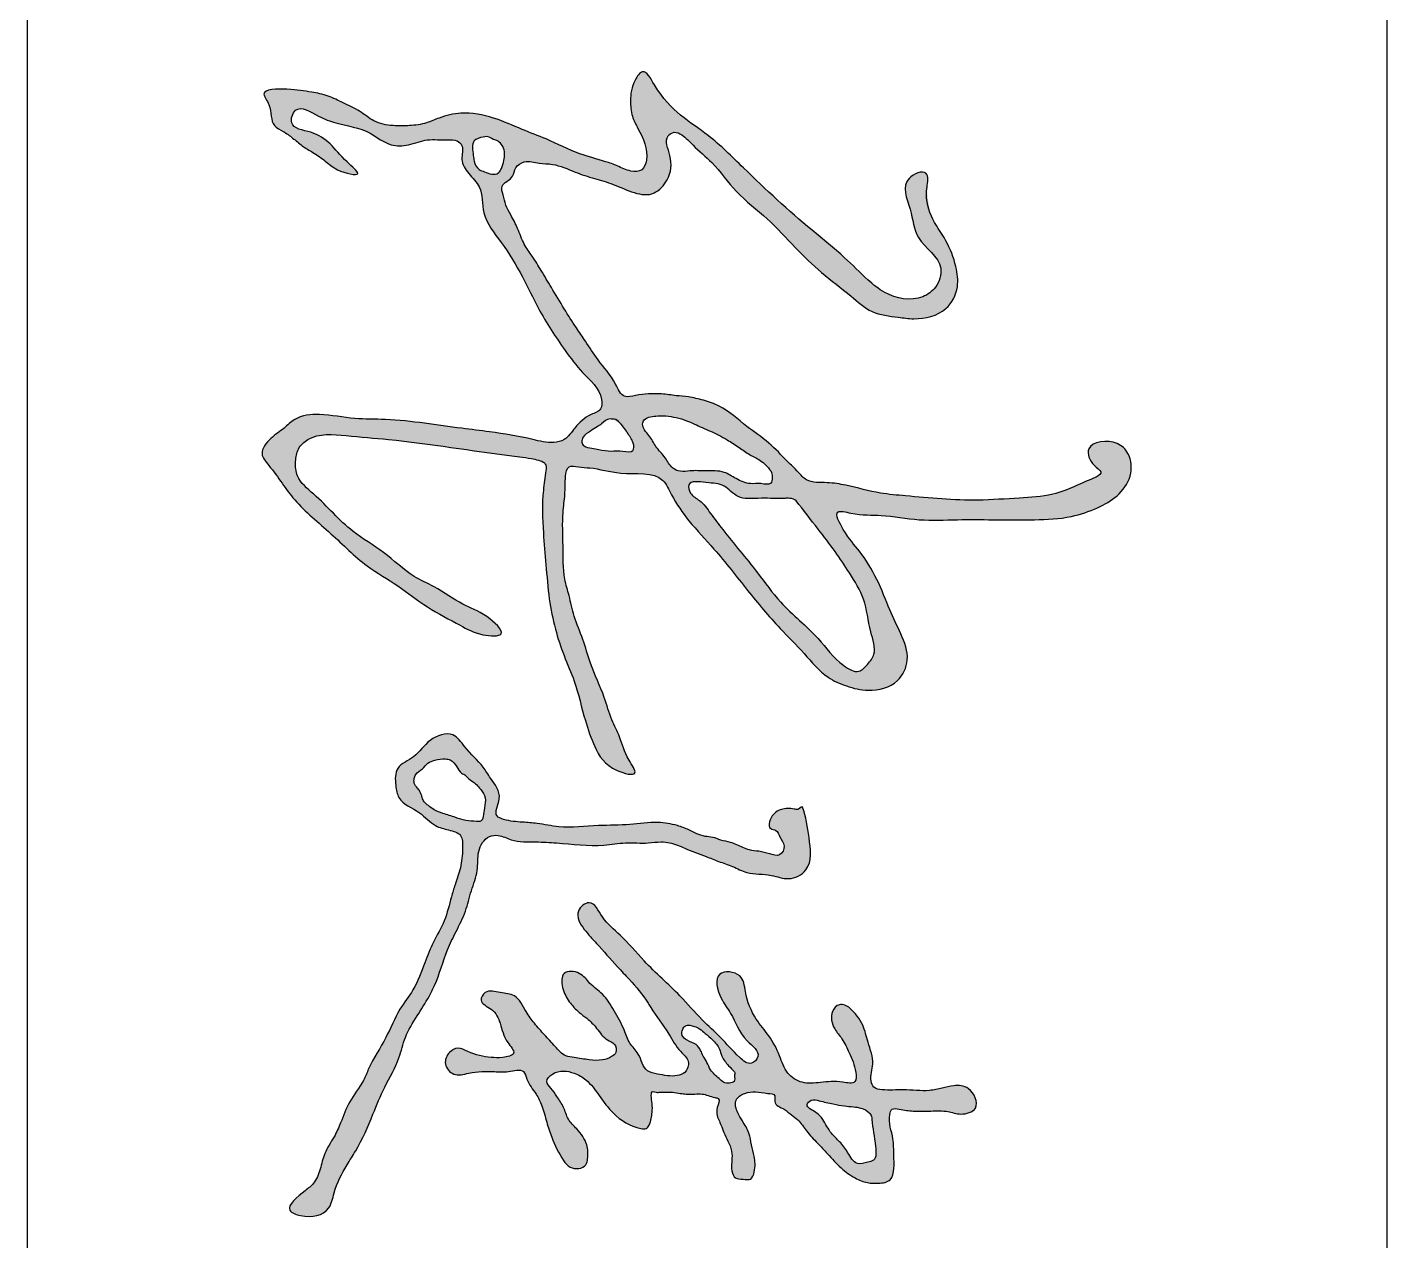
# Model space of a CAD drawing. Extents: x 174641 to 414490, y 73126 to 493158.
# Drawn here: x 307458 to 308458, y 174459 to 175352 of the extents above; entities that cross this region are included whole.
import ezdxf

# ---------------------------------------------------------------- set-up
doc = ezdxf.new("R2010")
doc.units = 0
doc.header["$LTSCALE"] = 1000
doc.header["$MEASUREMENT"] = 0
doc.layers.add('文字和字符', color=7, linetype='Continuous')

msp = doc.modelspace()

# ---------------------------------------------------------------- hatches: boundary and pattern name
at = {"layer": '文字和字符'}
h = msp.add_hatch(color=6, dxfattribs=at)
edge = h.paths.add_edge_path()
edge.add_spline(control_points=[(308120, 175233.8), (308119.9, 175233.6), (308121.1, 175208.7), (308134.7, 175196), (308141.4, 175177.3), (308143.9, 175159.4), (308134.2, 175140.6), (308114.4, 175136.1), (308096.3, 175138.6), (308078.8, 175140.5), (308062.1, 175156.1), (308042.5, 175170.3), (308022.2, 175189.8), (308003.2, 175211.5), (307979, 175228.8), (307964.7, 175250.6), (307949.3, 175262.6), (307941.6, 175271.6), (307934.3, 175275.3), (307925.8, 175269.9), (307933.1, 175255.5), (307931.2, 175240.1), (307915.3, 175222.8), (307894, 175235.2), (307875.2, 175240.1), (307860.3, 175245), (307847.2, 175251.1), (307834.4, 175251.1), (307824.9, 175254), (307816.6, 175249), (307816.1, 175241.6), (307811.2, 175238.2), (307806, 175234.5), (307808.7, 175227.5), (307809.9, 175220.5), (307814.3, 175212.4), (307819.4, 175203.2), (307822.9, 175192.1), (307830.1, 175182.6), (307836.6, 175171.9), (307844.3, 175158.9), (307852.8, 175144.8), (307861.2, 175131.8), (307869.7, 175119.5), (307878.6, 175104.8), (307889.6, 175093.7), (307895.7, 175078.1), (307906.4, 175081.1), (307915, 175081.9), (307925.2, 175082.1), (307934.9, 175080.3), (307945.3, 175079.8), (307955.9, 175077.1), (307971.6, 175072), (307985.8, 175058.3), (308003.8, 175046.5), (308015.5, 175034), (308024.6, 175025.2), (308032.5, 175015.8), (308046.4, 175017.2), (308064.3, 175014.1), (308083.2, 175008.7), (308115.8, 175005.7), (308149.8, 175002.5), (308186, 175005.2), (308210.3, 175006.3), (308226.9, 175012.8), (308237.2, 175017.8), (308252.2, 175023), (308240.3, 175030.2), (308234.6, 175046.3), (308258.3, 175048.8), (308270.1, 175037.2), (308271.3, 175020.4), (308260.6, 175006), (308244.6, 174997.2), (308224.1, 174990.1), (308203.8, 174989.2), (308184.6, 174989.3), (308165.7, 174989.2), (308141.7, 174989.6), (308114.4, 174988.1), (308087.4, 174993.6), (308070.1, 174992.1), (308050, 174997.8), (308060.2, 174977.5), (308071.3, 174966.2), (308084, 174945.4), (308091.7, 174924.3), (308100.9, 174905.5), (308108.2, 174887.2), (308098.9, 174867.2), (308078.5, 174862.1), (308061.1, 174866.4), (308043.5, 174873.9), (308029.8, 174891.6), (308009, 174911.7), (307987.3, 174937.8), (307966.3, 174965.2), (307945.3, 174987), (307933.5, 175003.9), (307923.8, 175025.8), (307896.4, 175020.9), (307876.6, 175027.7), (307864.4, 175027.6), (307855.4, 175029.8), (307853.6, 175018.4), (307854, 175008.1), (307851.4, 174990.8), (307852.8, 174970.2), (307851.8, 174949.3), (307857.3, 174932.5), (307860.1, 174917.4), (307867.4, 174901.4), (307872.7, 174880.7), (307882.1, 174861.7), (307887.2, 174843.1), (307895.3, 174827.9), (307897.7, 174816), (307909.8, 174799.5), (307884.6, 174805.6), (307875.7, 174820.7), (307867.1, 174844.6), (307862.5, 174867.7), (307852.5, 174889.3), (307846.1, 174909.4), (307841.6, 174931.8), (307839.8, 174955.6), (307837.4, 174982.1), (307836.7, 175005.8), (307839.3, 175021.6), (307840.5, 175031.6), (307827.9, 175034.8), (307792.1, 175038.5), (307743.1, 175047.1), (307694.4, 175050.8), (307669.3, 175053.5), (307656.7, 175041.8), (307655.1, 175031.7), (307656.1, 175018.4), (307675.6, 175003.6), (307693, 174981.7), (307721.4, 174966.1), (307738.7, 174948.5), (307760.1, 174939.4), (307777.5, 174926.4), (307793.9, 174921.5), (307813.7, 174902.9), (307789.5, 174904.1), (307774.7, 174913.1), (307752, 174924.2), (307731.3, 174941.2), (307705, 174955.9), (307682.1, 174979.7), (307654, 175001.6), (307641.5, 175023.1), (307628, 175038.4), (307637.1, 175049.9), (307646.6, 175055.7), (307656.5, 175066), (307676.1, 175067.5), (307697.8, 175062.9), (307723.9, 175063.6), (307750.1, 175060.4), (307775.6, 175056.7), (307802.2, 175053.6), (307824.6, 175049.8), (307842.8, 175045.2), (307854.9, 175047.8), (307861.4, 175058.3), (307869.9, 175066.1), (307881.1, 175069.4), (307881, 175084.7), (307866.6, 175096.2), (307850.7, 175117.9), (307835.3, 175141.2), (307822.1, 175169.2), (307808.5, 175192.2), (307791.7, 175212), (307793.8, 175233.2), (307782.7, 175243.3), (307776.2, 175253.5), (307780, 175263.2), (307774, 175269), (307764.7, 175268.1), (307752.6, 175269.9), (307739.4, 175264.4), (307723.7, 175263.6), (307708.7, 175276.8), (307688.5, 175279.6), (307672, 175285.6), (307655.8, 175296.4), (307649.7, 175276.9), (307668.5, 175275.4), (307682.3, 175265.6), (307689.7, 175255.1), (307707.6, 175240.5), (307685.5, 175245.7), (307677.8, 175253.1), (307668.8, 175259.2), (307660.4, 175264), (307653.6, 175270), (307647, 175274.9), (307636.2, 175279.9), (307638.9, 175292.2), (307627.7, 175306.2), (307652.3, 175306.2), (307665, 175304.2), (307679.7, 175301.5), (307690.9, 175295.5), (307702.8, 175290.5), (307713.2, 175281.3), (307726.5, 175278.7), (307739.5, 175278.9), (307751.1, 175280.4), (307763, 175286), (307779.7, 175289.8), (307801.1, 175285.8), (307821, 175276.5), (307842.5, 175268.7), (307862.1, 175258.4), (307880.2, 175253.8), (307892.8, 175249.5), (307900.8, 175245.1), (307911.1, 175245.3), (307916.3, 175259.6), (307909.7, 175272.9), (307902.4, 175286.2), (307901.5, 175299), (307902.9, 175309.8), (307912.1, 175323), (307928.1, 175290.5), (307954.6, 175278.1), (307993.2, 175239.8), (308025.4, 175209.6), (308057.9, 175184.2), (308074.3, 175167.3), (308091.4, 175152.9), (308112.6, 175149), (308127.9, 175160), (308133.9, 175179.9), (308110.4, 175193.6), (308109.5, 175217.7), (308098.4, 175238.1), (308122.3, 175250.5), (308120, 175234), (308120, 175233.8)], knot_values=[0, 0, 0, 0, 29.83033, 58.91781, 87.40306, 108.10616, 133.17817, 167.21185, 183.49358, 210.67496, 237.31363, 275.86773, 312.37532, 353.76104, 395.87554, 434.58288, 460.66976, 476.275, 484.41781, 491.62034, 511.67616, 536.9245, 555.69255, 598.36236, 618.34818, 639.18919, 663.45492, 677.06306, 692.31765, 702.95927, 711.94366, 720.14469, 726.92785, 735.80548, 746.57076, 757.65713, 773.39133, 790.76732, 805.4419, 822.5941, 842.86669, 868.323, 891.12703, 907.57339, 930.63457, 961.25861, 976.68873, 988.00272, 1001.1708, 1014.55781, 1029.61785, 1042.13304, 1057.76817, 1075.0052, 1109.99381, 1138.04225, 1164.89526, 1180.29965, 1191.87474, 1213.24144, 1232.34928, 1268.72527, 1294.32292, 1368.39578, 1410.72456, 1445.04484, 1469.94439, 1480.86782, 1499.32851, 1508.74163, 1526.28657, 1555.64916, 1570.57334, 1593.98259, 1617.98445, 1641.38267, 1669.43982, 1707.29197, 1725.0357, 1749.43332, 1786.0298, 1824.84422, 1863.91163, 1895.04241, 1908.39641, 1926.99745, 1954.73365, 1988.60558, 2022.40734, 2049.22169, 2076.67341, 2100.00089, 2131.56517, 2154.18467, 2175.02305, 2209.5379, 2244.84628, 2295.98722, 2350.39411, 2388.90451, 2420.90697, 2437.84295, 2481.53858, 2513.67034, 2525.06872, 2534.68507, 2544.92332, 2563.31462, 2581.76815, 2615.88483, 2650.04629, 2667.23233, 2688.87249, 2714.05765, 2739.78431, 2777.46788, 2801.5347, 2820.71813, 2846.21999, 2860.69852, 2879.24358, 2912.65901, 2940.60892, 2982.42316, 3010.68578, 3039.17841, 3070.4015, 3105.56719, 3138.04042, 3181.77967, 3202.07002, 3207.31871, 3220.22821, 3244.08996, 3371.1025, 3414.22561, 3453.46219, 3467.26996, 3480.30008, 3495.07973, 3519.97306, 3575.22066, 3613.13121, 3652.7759, 3675.91774, 3710.07108, 3737.57782, 3760.45603, 3779.02648, 3804.40601, 3842.4274, 3879.53793, 3916.90353, 3966.45112, 4017.13197, 4061.07218, 4074.63839, 4092.56503, 4109.94731, 4123.82304, 4149.66569, 4185.98987, 4217.23843, 4257.4463, 4295.79041, 4324.39685, 4369.00823, 4390.68008, 4401.80914, 4417.70364, 4439.20436, 4450.58886, 4460.40425, 4494.0652, 4522.5308, 4573.45855, 4609.52134, 4650.91275, 4685.91786, 4712.73605, 4730.12095, 4746.28602, 4759.95949, 4766.86344, 4776.67256, 4797.16942, 4817.29178, 4834.86048, 4859.32363, 4896.06685, 4914.91893, 4939.06577, 4952.34932, 4974.17708, 4996.946, 5022.50029, 5038.39472, 5059.26057, 5074.69639, 5090.13221, 5102.86064, 5115.36323, 5127.27991, 5137.83951, 5160.11025, 5171.91017, 5195.83872, 5221.38437, 5238.43076, 5255.29843, 5274.23899, 5291.83833, 5311.9607, 5328.55338, 5346.36477, 5359.96057, 5382.93451, 5416.47726, 5448.01695, 5474.30002, 5511.88038, 5539.40652, 5552.05886, 5566.94274, 5578.03298, 5588.72985, 5622.38291, 5636.08183, 5651.98578, 5673.57334, 5685.09237, 5703.04622, 5778.83038, 5827.28937, 5921.87319, 5965.46337, 5998.23158, 6019.77821, 6058.79188, 6074.95185, 6095.08556, 6133.6669, 6164.01593, 6195.29017, 6213.34632, 6227.67269, 6227.67269, 6227.67269, 6227.67269], degree=3, periodic=0)
edge = h.paths.add_edge_path(flags=16)
edge.add_spline(control_points=[(308005, 175025.2), (308004.9, 175025.3), (307997.6, 175034.1), (307989.4, 175036.5), (307981.6, 175042.8), (307974, 175047.5), (307965.1, 175052.8), (307954.8, 175056.6), (307944.7, 175061.9), (307935.6, 175064.5), (307928.5, 175065.8), (307922.2, 175065.6), (307916.8, 175065.2), (307911.9, 175063.7), (307909.8, 175057.3), (307916.1, 175051.4), (307920.3, 175042.6), (307927.5, 175035.6), (307931.5, 175027.5), (307938.8, 175024.2), (307947.1, 175025.7), (307957.7, 175024.9), (307970.1, 175025.8), (307979.7, 175018.9), (307989, 175015), (307997.2, 175016.4), (308005.3, 175014.3), (308006.7, 175020.2), (308005, 175025.2), (308005, 175025.2)], knot_values=[0, 0, 0, 0, 15.16178, 26.88512, 40.31965, 54.96641, 64.56874, 83.23137, 100.64465, 111.87382, 122.26176, 130.59759, 138.13792, 145.25534, 149.90419, 163.05797, 176.27705, 191.53322, 204.00271, 212.70931, 222.24426, 238.51895, 257.63843, 271.13651, 286.70471, 297.42219, 307.35373, 313.51969, 320.45637, 320.45637, 320.45637, 320.45637], degree=3, periodic=0)
edge = h.paths.add_edge_path(flags=16)
edge.add_spline(control_points=[(308023.8, 175003.1), (308024, 175002.9), (308040.7, 174981.5), (308051.8, 174966.9), (308063.7, 174949.3), (308075.4, 174930.5), (308076.8, 174909.7), (308083.6, 174892.3), (308076.6, 174883), (308069.2, 174875.3), (308052.8, 174885), (308039, 174905.3), (308013.5, 174925), (307996.8, 174948.7), (307982.5, 174966.3), (307970.6, 174980.6), (307961.3, 174993.2), (307954.2, 175003.2), (307945.8, 175007.2), (307942.9, 175018.8), (307959, 175016), (307971, 175016.1), (307980.7, 175003.6), (307994.1, 175005.1), (308005.3, 175005), (308013.5, 175004.5), (308019.2, 175005.5), (308023.8, 175003.2), (308023.8, 175003.1)], knot_values=[0, 0, 0, 0, 36.43042, 65.1872, 91.41975, 121.89903, 155.89817, 179.1296, 191.18759, 202.56346, 218.93776, 256.90262, 310.33773, 348.65803, 377.38012, 405.12221, 425.74584, 443.11722, 454.89001, 463.60159, 481.23192, 499.96284, 517.9025, 538.60614, 551.16094, 565.95767, 570.88989, 577.8668, 577.8668, 577.8668, 577.8668], degree=3, periodic=0)
edge = h.paths.add_edge_path(flags=16)
edge.add_spline(control_points=[(307888.7, 175063.3), (307888.8, 175063.3), (307898.4, 175057.4), (307900.9, 175051), (307904.4, 175045.7), (307904.9, 175037.9), (307895.3, 175040.5), (307887.7, 175039.4), (307879.8, 175040.5), (307873.4, 175042.1), (307868, 175042.3), (307865.7, 175046.4), (307867.1, 175051.3), (307872.3, 175054.1), (307876.8, 175057.3), (307881.6, 175060.2), (307883.8, 175063.9), (307888.7, 175063.3), (307888.7, 175063.3)], knot_values=[0, 0, 0, 0, 13.96643, 26.64222, 32.86736, 40.66869, 50.86547, 62.81324, 75.54177, 82.70924, 91.15804, 95.56336, 100.25464, 110.5156, 118.40126, 123.68101, 133.67553, 136.49112, 136.49112, 136.49112, 136.49112], degree=3, periodic=0)
edge = h.paths.add_edge_path(flags=16)
edge.add_spline(control_points=[(307801.8, 175268.7), (307801.9, 175268.7), (307811.4, 175263.2), (307809.1, 175254.7), (307807.6, 175248.3), (307805, 175243.6), (307799.4, 175242.9), (307795, 175245.2), (307789.4, 175246.7), (307786.9, 175252.2), (307786.1, 175259.1), (307784.2, 175268.6), (307793, 175270.6), (307797.5, 175271.6), (307801.7, 175268.7), (307801.8, 175268.7)], knot_values=[0, 0, 0, 0, 11.12269, 25.41039, 33.76565, 39.25974, 46.34399, 54.03284, 60.09923, 69.75439, 75.75391, 90.73499, 100.54138, 106.7932, 112.69859, 112.69859, 112.69859, 112.69859], degree=3, periodic=0)
h = msp.add_hatch(color=6, dxfattribs=at)
edge = h.paths.add_edge_path()
edge.add_spline(control_points=[(308028.5, 174777.8), (308028.6, 174777.5), (308034.5, 174752.5), (308036.3, 174732.8), (308018.4, 174723.1), (308003.9, 174729.4), (307989.2, 174727.9), (307977.2, 174734.6), (307966.9, 174737.7), (307955.4, 174742.5), (307945.1, 174746), (307934.6, 174751), (307925.3, 174753.1), (307912.6, 174750.8), (307898.5, 174752.3), (307876.1, 174748.3), (307854, 174751.2), (307831.4, 174752.7), (307816.4, 174751.9), (307806, 174757.8), (307795.3, 174756.7), (307788.7, 174745), (307790.3, 174730.7), (307784.4, 174716.4), (307781.1, 174700.9), (307773.8, 174686.9), (307765, 174669.2), (307760.8, 174652.3), (307752.7, 174636.3), (307744.8, 174624.1), (307735.7, 174609.6), (307731.7, 174590.6), (307721, 174572.9), (307711.5, 174549.6), (307703.2, 174530), (307691.4, 174511.9), (307684.2, 174498.2), (307680.8, 174478.5), (307664.1, 174475), (307645.4, 174482.3), (307660.5, 174494.4), (307670, 174501.3), (307674, 174511.9), (307676.4, 174524.1), (307683.9, 174534.5), (307689.5, 174547.4), (307694.7, 174562.2), (307704.6, 174573.8), (307711.1, 174590.8), (307722.4, 174607.1), (307730.4, 174628), (307743.6, 174644.3), (307749.9, 174661.8), (307756.7, 174679.1), (307765.9, 174694.2), (307769.2, 174709.1), (307773.2, 174722), (307777.6, 174733.7), (307778.4, 174745.5), (307778.7, 174758.5), (307767.6, 174761.2), (307756.5, 174763.9), (307746.9, 174775.7), (307731.3, 174781), (307728.7, 174794.8), (307728.5, 174808.5), (307744.7, 174814.3), (307752.5, 174828.3), (307771.3, 174834.8), (307781.4, 174819.3), (307791.8, 174810.3), (307800, 174797.4), (307809.1, 174786.4), (307800.1, 174771.9), (307811.9, 174767.6), (307821.3, 174766.9), (307835, 174765.9), (307853.4, 174761.8), (307876.3, 174764.8), (307900.7, 174764.3), (307920, 174767.7), (307934.8, 174765.1), (307946.1, 174760.9), (307954.3, 174756.2), (307962.8, 174756), (307968.7, 174753.3), (307976.5, 174752), (307983.1, 174748.6), (307989.9, 174745.9), (307996.9, 174745.6), (308003.7, 174743.7), (308012.2, 174740.9), (308016.5, 174749.9), (308011.6, 174755.1), (308010.1, 174761.4), (308001.5, 174761.7), (308005.7, 174773.3), (308013.5, 174776.7), (308020.5, 174776.9), (308025.1, 174775.9), (308028.5, 174777.8), (308028.5, 174777.8)], knot_values=[0, 0, 0, 0, 31.56741, 64.80462, 84.5149, 102.44957, 127.66522, 143.39318, 158.76114, 172.30608, 195.38631, 203.77739, 220.63047, 233.89668, 257.03225, 279.1762, 327.70084, 348.662, 374.09674, 388.03308, 396.91533, 415.87779, 435.25038, 456.66983, 478.43107, 501.30513, 522.01515, 560.72247, 573.04624, 596.2976, 621.45688, 643.42111, 676.45272, 706.5598, 747.97988, 764.80452, 796.36924, 812.75666, 842.42195, 854.74089, 879.87365, 891.58811, 907.37051, 923.98897, 943.6233, 959.40562, 982.73378, 1008.38151, 1021.70049, 1058.20808, 1090.24983, 1114.09394, 1144.20103, 1166.92565, 1191.57317, 1217.00221, 1229.97147, 1248.06379, 1268.02925, 1281.44046, 1294.7538, 1308.69012, 1329.85838, 1355.86532, 1368.43417, 1386.20994, 1406.30905, 1430.06276, 1453.8459, 1470.9898, 1499.08787, 1512.54167, 1535.26627, 1553.04205, 1560.57123, 1580.17238, 1594.91717, 1617.19788, 1657.97545, 1689.94356, 1718.67234, 1738.77671, 1751.36341, 1769.19526, 1777.02562, 1785.79454, 1795.90164, 1809.56846, 1816.67598, 1826.39768, 1837.68613, 1847.88188, 1857.81613, 1868.11517, 1875.91713, 1881.58526, 1896.59723, 1905.82176, 1918.67179, 1923.2189, 1927.78263, 1927.78263, 1927.78263, 1927.78263], degree=3, periodic=0)
edge = h.paths.add_edge_path(flags=17)
edge.add_spline(control_points=[(307774.1, 174807.5), (307774, 174807.6), (307770.4, 174813.2), (307764.4, 174813.3), (307758.7, 174812.9), (307752.4, 174810.7), (307749.1, 174805.4), (307744, 174803.2), (307742.6, 174798.9), (307742.5, 174795.1), (307745, 174792.3), (307747.5, 174789.1), (307748.5, 174785.3), (307750, 174781.3), (307753.6, 174778.8), (307757.8, 174775.4), (307764.8, 174772.8), (307772.7, 174770.8), (307780.7, 174767.3), (307786.6, 174767.7), (307794.1, 174766.9), (307793.8, 174777), (307796.3, 174784.7), (307792.1, 174790.3), (307789, 174794.4), (307785.5, 174796.9), (307782.1, 174799), (307779.9, 174801.9), (307776.4, 174803.2), (307774.1, 174807.5), (307774.1, 174807.5)], knot_values=[0, 0, 0, 0, 9.6639, 14.69652, 25.58932, 33.28703, 41.4481, 50.31212, 54.66989, 59.31759, 65.47188, 69.61093, 76.33917, 81.25099, 86.99443, 94.22806, 103.81469, 117.55051, 128.276, 139.36289, 142.65864, 157.10997, 167.51759, 177.22296, 183.78361, 188.97778, 195.04957, 200.6411, 203.08387, 211.13943, 211.13943, 211.13943, 211.13943], degree=3, periodic=0)
h = msp.add_hatch(color=6, dxfattribs=at)
edge = h.paths.add_edge_path()
edge.add_spline(control_points=[(308063.2, 174630), (308063.4, 174629.9), (308074.9, 174617.4), (308076, 174604.3), (308082.2, 174590.1), (308077.4, 174579.1), (308080.6, 174570.8), (308090.4, 174569.3), (308103.6, 174570.7), (308118.7, 174568.4), (308131, 174571.1), (308140.3, 174573.6), (308152.6, 174572.8), (308160.2, 174555.2), (308144.9, 174551), (308134.6, 174554.8), (308122.7, 174554.4), (308110.5, 174554.1), (308101.7, 174555.1), (308093.9, 174557), (308090.9, 174546.5), (308095.6, 174536.3), (308095.5, 174522.6), (308096, 174512.8), (308094.4, 174502.3), (308084.4, 174501), (308075.7, 174501.3), (308066, 174505.3), (308056, 174512.5), (308047.7, 174522), (308039.2, 174531.1), (308031.3, 174538.9), (308026.4, 174547.2), (308019.9, 174551.6), (308015, 174556.5), (308006.5, 174559), (308009.3, 174566.9), (307997.6, 174567.6), (307989, 174570), (307977.4, 174562.6), (307980.2, 174553.4), (307984.7, 174546.3), (307989.5, 174538.7), (307990.7, 174529.6), (307993.5, 174520.1), (307993.8, 174511.9), (307991.1, 174502.9), (307984.6, 174504.7), (307978.4, 174504), (307975.2, 174513), (307977.5, 174521.4), (307974.7, 174530.5), (307971, 174536.6), (307969.1, 174543.7), (307965.3, 174550), (307964.9, 174556.8), (307968.5, 174563.5), (307961.2, 174564.7), (307956.2, 174567.3), (307948.8, 174566.9), (307943.5, 174566.8), (307938, 174567.3), (307933, 174568.5), (307928.1, 174568.1), (307924.1, 174568.4), (307921.1, 174567.9), (307916, 174569.9), (307918.2, 174559.8), (307917.7, 174552.8), (307917, 174546), (307913.6, 174540.7), (307902.4, 174542.6), (307890, 174550.4), (307879.1, 174565.2), (307871, 174576.9), (307859, 174583.7), (307847.3, 174585), (307838.5, 174576.4), (307844.2, 174570.6), (307848.1, 174564.7), (307853.1, 174557.3), (307855.6, 174548), (307863.5, 174540.4), (307870.6, 174531), (307870.7, 174521.3), (307869.2, 174512), (307857.7, 174510.9), (307849.9, 174521.2), (307844.7, 174532.6), (307840.1, 174546.4), (307837.5, 174557.4), (307832.2, 174568.2), (307826, 174575), (307823.6, 174586.4), (307811.8, 174582.5), (307799.2, 174583.9), (307785.7, 174583.4), (307771.9, 174579.3), (307763.8, 174588.6), (307767.5, 174597.6), (307775.3, 174601.9), (307785.3, 174596), (307796.7, 174593.8), (307807.2, 174593.3), (307819.4, 174595.9), (307808.6, 174607), (307807.1, 174618), (307801.6, 174629.6), (307789.6, 174634.1), (307795.9, 174644.5), (307806.1, 174640.9), (307818.7, 174640.6), (307824.1, 174628.1), (307831.2, 174618.6), (307838.8, 174610.3), (307846.1, 174602.2), (307852.7, 174594.6), (307862.3, 174593.8), (307871, 174591.7), (307880.6, 174591.3), (307887.3, 174593.6), (307892.3, 174597.6), (307890.7, 174604.4), (307882.7, 174606.9), (307877.6, 174615.2), (307870.7, 174622.1), (307863, 174627.4), (307856.3, 174634.8), (307851.3, 174644), (307850.7, 174658.3), (307865.7, 174657), (307871.8, 174647.4), (307882.8, 174640.4), (307890, 174627.7), (307897, 174615.9), (307900.5, 174603.8), (307909.4, 174596.1), (307911.3, 174583.5), (307924.2, 174581.2), (307933.4, 174579.1), (307943.2, 174582.3), (307946, 174591.8), (307936.5, 174599.3), (307929.5, 174613.7), (307920.1, 174624.7), (307911.8, 174639.1), (307903.2, 174649), (307889.9, 174662.9), (307879.1, 174675.8), (307867.7, 174687.2), (307859.6, 174700.5), (307873.9, 174711.8), (307881.7, 174694), (307896.2, 174683), (307913.8, 174661.4), (307935.9, 174642.7), (307952.9, 174622.4), (307969.2, 174608.2), (307978.5, 174596.8), (307989.9, 174586.9), (307999.5, 174597), (307982.6, 174608.1), (307978.1, 174623.9), (307967.4, 174637.2), (307961.6, 174658.6), (307984.9, 174656.5), (307986.3, 174638.4), (307992.3, 174623.2), (308004.4, 174609.7), (308011.7, 174596.1), (308015.9, 174581.8), (308028.1, 174573.8), (308043, 174575.6), (308054.3, 174576.7), (308068.3, 174573.6), (308067.7, 174586.7), (308063.2, 174595.9), (308058.4, 174607.2), (308050.5, 174615.3), (308048.6, 174625.7), (308054.6, 174635.2), (308063.2, 174630.1), (308063.2, 174630)], knot_values=[0, 0, 0, 0, 21.81423, 40.01452, 62.7051, 80.1812, 87.05959, 95.96074, 117.52598, 144.48919, 157.44632, 169.51473, 184.78755, 205.83429, 221.96524, 235.36036, 252.7427, 270.71375, 285.20259, 292.39102, 298.29404, 323.16893, 339.89076, 353.67758, 365.62036, 378.12925, 389.52668, 402.98938, 420.6114, 440.53104, 455.37129, 472.33688, 486.5792, 494.82231, 504.35229, 516.70491, 522.69918, 530.27695, 553.63926, 565.14934, 577.86489, 587.52882, 601.60343, 613.79765, 625.75318, 641.93773, 649.9788, 657.76627, 665.64547, 673.68661, 691.06998, 702.26764, 712.22371, 720.5513, 732.90757, 741.29957, 750.3704, 754.15928, 767.82, 775.00838, 783.99393, 790.01419, 797.89335, 805.08178, 810.47309, 814.66632, 817.72091, 829.76918, 838.76063, 852.28385, 856.96428, 862.35559, 894.64139, 917.57348, 938.65587, 952.33838, 974.41359, 984.09103, 992.09879, 1002.56542, 1015.42998, 1028.35987, 1041.61773, 1060.69245, 1075.15, 1081.33032, 1097.65021, 1107.25215, 1133.82575, 1149.93287, 1167.65899, 1180.94579, 1198.85174, 1207.21231, 1222.48382, 1236.90695, 1263.26269, 1278.55778, 1291.81558, 1304.43554, 1313.9224, 1324.65488, 1349.14262, 1361.02049, 1372.8386, 1385.37168, 1406.33795, 1423.5251, 1437.34044, 1446.07986, 1461.35137, 1476.16889, 1496.20081, 1510.80388, 1526.5605, 1542.66258, 1557.11458, 1565.76698, 1581.24946, 1594.82417, 1604.75541, 1610.75654, 1619.41418, 1627.41966, 1643.63437, 1658.03725, 1667.71309, 1682.72843, 1698.67732, 1713.20927, 1728.48082, 1743.49537, 1760.34072, 1781.06241, 1803.08359, 1817.90876, 1831.82956, 1851.20479, 1861.93723, 1882.36999, 1890.72683, 1902.27346, 1915.00512, 1936.42795, 1969.38922, 1974.33872, 2005.75425, 2023.16845, 2055.02684, 2074.2689, 2093.86783, 2107.78631, 2127.59972, 2153.41221, 2189.44013, 2240.45336, 2274.08225, 2299.89394, 2328.10632, 2341.38788, 2350.98982, 2370.53055, 2403.28468, 2421.19063, 2445.86931, 2466.30207, 2483.49109, 2513.60014, 2534.81948, 2557.98859, 2577.73283, 2594.91534, 2613.69621, 2636.66048, 2648.79807, 2658.35267, 2679.53953, 2695.58263, 2708.03086, 2726.09172, 2735.78778, 2747.15961, 2747.15961, 2747.15961, 2747.15961], degree=3, periodic=0)
edge = h.paths.add_edge_path(flags=16)
edge.add_spline(control_points=[(307978.3, 174583.3), (307978.3, 174583.3), (307972.5, 174589.3), (307969, 174593.3), (307967.5, 174601.2), (307962.6, 174606.6), (307957.4, 174611.1), (307953.1, 174614.7), (307948.4, 174617.1), (307942.9, 174618.4), (307939.7, 174614.3), (307939.1, 174609.4), (307944.2, 174605.6), (307950.1, 174604.2), (307953.6, 174599.3), (307955.3, 174594.5), (307958.5, 174590.1), (307960.6, 174583.4), (307966, 174579.5), (307970.2, 174575.2), (307974.3, 174574.5), (307979.2, 174575.9), (307978.5, 174579.5), (307978.3, 174583.3), (307978.3, 174583.3)], knot_values=[0, 0, 0, 0, 8.43904, 20.62857, 28.09704, 39.8776, 49.76505, 57.1789, 62.85446, 72.25815, 76.58164, 82.95058, 90.31262, 100.18864, 107.6845, 114.09035, 121.53548, 130.11106, 142.31777, 148.46276, 154.38751, 159.52662, 165.89565, 169.45998, 169.45998, 169.45998, 169.45998], degree=3, periodic=0)
edge = h.paths.add_edge_path(flags=16)
edge.add_spline(control_points=[(308077.3, 174553.2), (308077.3, 174553.3), (308071.2, 174557.3), (308065.7, 174557.5), (308058.6, 174558), (308050.3, 174559.7), (308042.3, 174561.5), (308035.1, 174563.6), (308029.3, 174557.5), (308039, 174554), (308044.3, 174547.1), (308048.6, 174538.5), (308056.3, 174531.6), (308061.8, 174524.2), (308067.1, 174513.9), (308075.3, 174516.5), (308083.2, 174518.1), (308081.8, 174533), (308079.2, 174543.3), (308079.5, 174551.1), (308077.3, 174553.2), (308077.3, 174553.2)], knot_values=[0, 0, 0, 0, 9.33431, 17.14072, 26.36145, 38.01858, 52.7892, 61.01517, 67.12415, 79.06859, 89.24262, 105.88588, 117.80276, 131.46008, 146.45107, 157.20244, 163.30966, 177.43561, 205.63078, 210.58847, 213.16538, 213.16538, 213.16538, 213.16538], degree=3, periodic=0)

# ---------------------------------------------------------------- linework, layer by layer
for p, q in [((307458.2, 180989), (307458.2, 172989)), ((308458.2, 180989), (308458.2, 172989))]:
    msp.add_line(p, q)
at = {"layer": '文字和字符', "color": 6}
for points, start_tangent, end_tangent in [([(308120, 175233.8), (308123.2, 175212.6), (308133.8, 175194.5), (308141.2, 175175.4), (308142.3, 175160.5), (308133.8, 175144.6), (308110.4, 175137.1), (308098.7, 175138.2), (308079.6, 175142.4), (308064.1, 175153.7), (308042.4, 175171.1), (308023.3, 175189.2), (308002.5, 175210.6), (307979.8, 175230.7), (307961.7, 175251.9), (307947.9, 175264.7), (307939.6, 175272.3), (307934.1, 175274.2), (307929.6, 175271.6), (307930.9, 175257.2), (307928.8, 175239.2), (307919.2, 175229.6), (307889.1, 175235.9), (307875.4, 175240.2), (307861.1, 175245), (307844.6, 175250.6), (307834.8, 175251.6), (307823.8, 175252.4), (307817.5, 175248), (307815.2, 175242), (307810.9, 175238), (307807.4, 175234.5), (307808.3, 175228.2), (307810.3, 175220.7), (307813.8, 175213.5), (307818.9, 175203.4), (307823.8, 175191.9), (307829.6, 175183), (307836.2, 175172.6), (307843.7, 175160), (307853.2, 175144.3), (307862.1, 175130.5), (307868.7, 175120.7), (307878, 175106.9), (307890.9, 175089), (307897.5, 175080.1), (307905.7, 175080.7), (307915.1, 175081.8), (307924.7, 175081.8), (307935.5, 175080.5), (307944.5, 175079.6), (307955.5, 175077.1), (307967.1, 175072.8), (307987.5, 175057.9), (308003.6, 175045.7), (308017.4, 175032.2), (308025.2, 175024.3), (308031.4, 175018.6), (308046.6, 175016.5), (308060.3, 175014.6), (308085.8, 175008.9), (308104.2, 175006.8), (308157.5, 175003.7), (308187.9, 175005.2), (308212.5, 175008), (308229.4, 175014.1), (308236.6, 175017.3), (308247.8, 175024.5), (308243, 175029.3), (308239, 175041.3), (308259.8, 175045.3), (308267.7, 175038.1), (308269.3, 175021.3), (308259.8, 175006.9), (308245.4, 174998.1), (308226.2, 174991.7), (308199, 174989.3), (308186.2, 174989.3), (308168.6, 174989.3), (308142.3, 174989.3), (308114.3, 174989.3), (308086.3, 174992.5), (308064, 174994.1), (308054.4, 174994.9), (308058.4, 174982.1), (308070.3, 174966.1), (308083.1, 174945.3), (308092.7, 174922.9), (308100.7, 174905.3), (308105.5, 174886.1), (308098.3, 174871), (308076.7, 174863.8), (308060.8, 174867), (308047.2, 174873.4), (308029.6, 174890.9), (308012, 174909.3), (307988, 174937.3), (307963.3, 174967.7), (307944.9, 174988.5), (307932.1, 175007.7), (307925.7, 175018.1), (307894.7, 175023.6), (307871.9, 175027.4), (307863.7, 175028.1), (307856.7, 175028.1), (307854.2, 175021.1), (307853.6, 175007.9), (307852.3, 174994.6), (307852.3, 174970.1), (307853.6, 174945.5), (307856.7, 174933.5), (307860.5, 174918.4), (307866.8, 174901.3), (307872.5, 174883.7), (307882.6, 174858.5), (307888.2, 174842.1), (307893.9, 174829.5), (307900.8, 174812.5), (307905.2, 174803), (307892, 174804.9), (307875.6, 174822.5), (307868.7, 174841.5), (307860.5, 174870.5), (307853, 174889.4), (307846.7, 174908.9), (307842.2, 174931), (307839.7, 174956.2), (307837.8, 174979.5), (307837.8, 175011), (307839.7, 175025.5), (307839.7, 175029.3), (307831.5, 175033.7), (307814.5, 175036.3), (307723.8, 175048.3), (307692.8, 175051.1), (307664.7, 175048.3), (307657.7, 175041.2), (307655.6, 175032.1), (307657, 175021.5), (307668.9, 175008.1), (307697.8, 174980.7), (307720.3, 174965.2), (307742.8, 174947.6), (307757.5, 174939.9), (307778.6, 174927.2), (307796.2, 174918), (307806.8, 174905.4), (307793.4, 174904.7), (307776.5, 174911.7), (307752.6, 174925.1), (307730.8, 174940.6), (307708.3, 174955.3), (307681.6, 174979), (307654.9, 175003.9), (307635.9, 175029.2), (307630.9, 175037.7), (307637.3, 175049), (307647.1, 175056.7), (307654.9, 175063), (307673.1, 175066.6), (307699.2, 175063.7), (307721.7, 175063), (307750.5, 175060.2), (307777.9, 175056.5), (307798.3, 175053.9), (307830, 175048.3), (307845.5, 175046.1), (307853.2, 175048.3), (307860.9, 175056.7), (307872.9, 175066.6), (307879.9, 175070.8), (307880.6, 175077.8), (307866.7, 175097.6), (307853.9, 175113.7), (307834.2, 175144.7), (307822.4, 175167.8), (307806.8, 175193.2), (307794.1, 175215.1), (307790.6, 175234.1), (307782.9, 175243.9), (307777.9, 175254.5), (307777.9, 175264.3), (307774.4, 175267.9), (307767.4, 175268.6), (307752.6, 175268.6), (307738.6, 175265), (307725.9, 175265), (307710.4, 175273.5), (307685.1, 175281.2), (307672.4, 175286.2), (307655.6, 175290.4), (307652.7, 175281.2), (307666.8, 175274.2), (307680.9, 175265.7), (307693.5, 175252.4), (307701.3, 175243.9), (307686.5, 175246.7), (307677.4, 175253.1), (307668.2, 175259.4), (307660.5, 175264.3), (307653.4, 175270), (307646.4, 175274.9), (307640.1, 175279.1), (307635.9, 175294.6), (307632.3, 175302.3), (307649.2, 175305.9), (307667.5, 175303.7), (307679.5, 175300.9), (307690.5, 175295.9), (307702.7, 175289.7), (307713.2, 175282.6), (307727.3, 175279.1), (307739.3, 175279.1), (307751.9, 175281.2), (307761.1, 175284.7), (307777.2, 175288.3), (307801.2, 175284.7), (307822.3, 175276.3), (307839.8, 175269.3), (307864.7, 175258.4), (307883.6, 175252.6), (307892.2, 175249.5), (307902.2, 175245.7), (307910.2, 175246.7), (307913.6, 175253.6), (307907.4, 175277.1), (307903.3, 175286), (307901.9, 175297.4), (307905.3, 175312.6), (307910.8, 175318.8), (307919.5, 175309.1), (307959.2, 175271.7), (307985, 175248.1), (308035.4, 175202.2), (308059.4, 175182), (308076.5, 175165.7), (308088.9, 175156.4), (308116.9, 175153.3), (308126.2, 175160.3), (308130.1, 175174.2), (308113.8, 175196.8), (308107.5, 175217.7), (308106.8, 175240.3), (308119.2, 175244.1), (308120, 175233.8)], (-0.1731, -0.9849), (-0.1731, -0.9849)), ([(307801.8, 175268.7), (307808, 175263.7), (307808.8, 175253.4), (307807, 175247.7), (307804.8, 175244.4), (307799.8, 175243.4), (307794.5, 175245.2), (307790.5, 175246.9), (307787, 175252.9), (307786.3, 175257.2), (307787, 175267.9), (307793.5, 175270.7), (307798, 175270.7), (307801.8, 175268.7)], (0.99579, -0.09172), (0.99579, -0.09172)), ([(307888.7, 175063.3), (307896.8, 175057.3), (307901.9, 175049.7), (307903.9, 175045.7), (307903.7, 175040.1), (307896.3, 175039.8), (307887.7, 175039.8), (307878.6, 175040.8), (307873.5, 175041.8), (307867.7, 175043.6), (307866.2, 175046.4), (307866.9, 175049.7), (307872.6, 175054.5), (307877.4, 175057.6), (307880.5, 175059.7), (307886.7, 175063.4), (307888.7, 175063.3)], (0.99378, 0.11136), (0.99378, 0.11136)), ([(308005, 175025.2), (307997.2, 175032.9), (307989.8, 175037), (307981.8, 175042.4), (307972.9, 175048.1), (307966.9, 175051.5), (307954.6, 175057), (307943.2, 175062.1), (307935.4, 175064.4), (307928, 175065.6), (307922, 175065.6), (307916.6, 175065), (307912, 175062.7), (307910.8, 175059.6), (307915.4, 175051.3), (307920.6, 175043.2), (307927.4, 175034.7), (307932.9, 175027.5), (307938.6, 175024.9), (307945.5, 175025.2), (307957.2, 175025.2), (307970.9, 175024.1), (307979.5, 175019.5), (307990.1, 175015.8), (307997.8, 175015.8), (308005, 175016.1), (308006.1, 175020.3), (308005, 175025.2)], (-0.54226, 0.84021), (-0.54226, 0.84021)), ([(308023.8, 175003.1), (308039.9, 174982.4), (308052.4, 174965.8), (308062.9, 174950.1), (308073.3, 174930.8), (308078.6, 174906.8), (308080.9, 174890.3), (308076.3, 174882.9), (308069.9, 174877.8), (308058.8, 174882), (308039.9, 174901.8), (308012.4, 174928.7), (307995.2, 174950.3), (307982.3, 174966.5), (307969.7, 174982), (307960.8, 174993.9), (307952.6, 175003.4), (307946.1, 175008.9), (307944.8, 175015), (307957.4, 175016.6), (307970.7, 175014), (307981, 175006.3), (307995.9, 175005), (308004.9, 175005), (308015.6, 175005), (308019.1, 175005), (308023.8, 175003.1)], (0.61209, -0.79079), (0.61209, -0.79079)), ([(308028.5, 174777.8), (308033.2, 174755.5), (308030.9, 174731.7), (308018.2, 174725.3), (308005.5, 174727.7), (307987.4, 174729.9), (307977, 174734.2), (307966.6, 174738), (307957.5, 174741.6), (307941.9, 174747.6), (307936.4, 174750), (307924.5, 174752.3), (307915, 174751.6), (307898.3, 174751.6), (307882.4, 174750), (307847.5, 174751.6), (307832.4, 174752.3), (307814.1, 174753.9), (307804.6, 174757.1), (307798.2, 174756.3), (307790.3, 174745.2), (307789.2, 174731.3), (307784.9, 174716.4), (307780.5, 174701.4), (307773.6, 174686.4), (307767.3, 174672.9), (307757.8, 174646.7), (307753.8, 174638.7), (307745, 174624.4), (307736.3, 174608.5), (307731.6, 174593.5), (307721.2, 174572), (307712.5, 174552.1), (307699.8, 174525.1), (307693.4, 174514.8), (307683.9, 174494.1), (307679.9, 174483), (307659.3, 174477.5), (307651.4, 174481.4), (307662.5, 174495.7), (307668.8, 174501.3), (307673.6, 174511.6), (307677, 174523.1), (307683.9, 174535.5), (307688.7, 174545.8), (307695.4, 174561.2), (307705.4, 174576.8), (307709.3, 174585.5), (307722, 174608.5), (307732.3, 174629.2), (307741.9, 174643.5), (307750.6, 174663.4), (307757, 174678.5), (307764.9, 174694.3), (307770.2, 174711.9), (307772.9, 174720.8), (307776.8, 174733.3), (307778.4, 174747.6), (307776.8, 174757.1), (307768.1, 174761.1), (307758.5, 174764.3), (307746.6, 174773.8), (307731.6, 174784.9), (307729.2, 174793.7), (307730.8, 174806.4), (307742.4, 174815), (307754.6, 174827), (307771.2, 174831), (307780, 174822.3), (307793.5, 174807.2), (307799, 174799.2), (307805.4, 174784.1), (307803.8, 174771.4), (307808.6, 174768.9), (307822.6, 174766.8), (307833.2, 174765.9), (307849.1, 174763.5), (307878.4, 174764.3), (307901.5, 174765.1), (307922.1, 174766.6), (307936.4, 174764.3), (307944.9, 174761.1), (307956.8, 174756.4), (307962.4, 174755.6), (307968.4, 174753.7), (307975.5, 174751.9), (307984.6, 174748.1), (307989.4, 174746.4), (307996.4, 174745.4), (308004.3, 174743.5), (308011.6, 174742.9), (308014.9, 174749.3), (308011.8, 174756), (308008.9, 174760.8), (308005, 174762.2), (308007.2, 174772.8), (308012.9, 174776.1), (308022.2, 174776.5), (308025.5, 174776.5), (308028.5, 174777.8)], (0.32701, -0.94502), (0.32701, -0.94502)), ([(307774.1, 174807.5), (307769.3, 174812.6), (307765.8, 174813.3), (307758, 174812.4), (307752.9, 174810.2), (307748.8, 174806), (307743.9, 174801.9), (307742.8, 174799), (307742.9, 174795.6), (307745.2, 174791.9), (307747, 174789.5), (307748.7, 174784.9), (307750.2, 174781.7), (307753.3, 174779), (307757.5, 174776), (307763.9, 174773.3), (307773.3, 174770.3), (307780.7, 174768), (307788.7, 174767.4), (307791, 174767.4), (307794.4, 174777.3), (307795.1, 174784.8), (307791.7, 174790.9), (307788.6, 174794.5), (307785.7, 174796.8), (307782.2, 174799.4), (307779.2, 174802.1), (307777.6, 174802.9), (307774.1, 174807.5)], (-0.54194, 0.84041), (-0.54194, 0.84041)), ([(308063.2, 174630), (308072.7, 174617.5), (308076.6, 174605), (308080.1, 174589), (308078.8, 174576.4), (308080.9, 174572), (308087, 174570), (308102.5, 174570), (308121.9, 174569.5), (308131.1, 174571.2), (308139.6, 174573), (308150.4, 174570.8), (308155.6, 174556.6), (308144.8, 174552.2), (308135.3, 174554), (308122.8, 174554.4), (308109.9, 174554.4), (308099.5, 174555.7), (308094.3, 174555.7), (308092.6, 174551.8), (308094.9, 174534), (308095.6, 174522), (308095.6, 174512.1), (308093, 174503.9), (308084.4, 174501.3), (308076.2, 174501.7), (308067.1, 174505.2), (308056.8, 174512.5), (308046.8, 174522.9), (308039.5, 174530.7), (308031.3, 174539.7), (308025, 174547.8), (308020.3, 174551.5), (308014.9, 174555.7), (308008, 174561.3), (308008, 174565.6), (308002.8, 174567.4), (307986, 174567.4), (307979.5, 174562.2), (307980.8, 174553.1), (307984.2, 174547.1), (307989, 174538.1), (307990.9, 174529.5), (307992.9, 174521.1), (307992.9, 174509.5), (307990.3, 174504.3), (307984.7, 174504.3), (307979.1, 174505.2), (307976.5, 174510.3), (307976.5, 174522.9), (307974.3, 174530.7), (307971.2, 174537.1), (307969.1, 174542.7), (307965.7, 174551), (307965.7, 174557), (307966.5, 174563.5), (307963.9, 174564.3), (307954.5, 174566.9), (307949.3, 174566.9), (307942.8, 174566.9), (307938.5, 174567.4), (307932.9, 174568.2), (307927.7, 174568.2), (307923.8, 174568.2), (307920.8, 174568.2), (307918.6, 174568.7), (307917.8, 174560), (307917.8, 174553.5), (307915.6, 174544), (307913.4, 174541.5), (307909.6, 174541.5), (307889.3, 174552.8), (307878.9, 174565.7), (307869.1, 174577.3), (307860.5, 174582.2), (307844.6, 174581.6), (307840.3, 174576.1), (307843.4, 174571.2), (307847.8, 174565.1), (307852.6, 174557.1), (307856.2, 174548.5), (307862.4, 174541.2), (307869.7, 174529.6), (307870.3, 174519.2), (307869.1, 174514.9), (307857.5, 174513.1), (307852.6, 174518), (307844, 174535.1), (307840.3, 174546.1), (307836.7, 174558.3), (307832.4, 174566.9), (307825.7, 174577.9), (307823.2, 174583.4), (307812.2, 174583.4), (307801.8, 174583.4), (307782.9, 174582.2), (307771.9, 174581.6), (307765.8, 174588.9), (307768.8, 174597.5), (307774.9, 174600.6), (307782.3, 174598.1), (307799.4, 174593.8), (307807.9, 174593.8), (307815.9, 174596.9), (307811.6, 174604.8), (307806.1, 174618.9), (307799.4, 174629.3), (307792, 174636), (307795.1, 174641.5), (307806.1, 174641.5), (307816.5, 174639.1), (307825.1, 174627.5), (307831.2, 174618.9), (307838.7, 174610.4), (307846.5, 174601.8), (307854.4, 174595), (307860.5, 174593.8), (307871.5, 174592), (307881.3, 174592), (307888, 174594.4), (307891.1, 174597.5), (307889.9, 174603.6), (307885, 174606.7), (307877, 174615.2), (307869.7, 174622.6), (307864.2, 174626.9), (307856.9, 174634.8), (307852, 174645.2), (307853.2, 174655.6), (307864.2, 174655.6), (307872.1, 174648.3), (307881.3, 174640.3), (307889.9, 174628.1), (307897.2, 174614), (307901.5, 174604.2), (307907.6, 174596.3), (307914.3, 174584), (307921.7, 174581.6), (307936.3, 174580.4), (307941.8, 174582.8), (307944.3, 174590.8), (307938.8, 174598.1), (307930.2, 174611), (307916.8, 174630.5), (307914.9, 174633.6), (307900.9, 174651.3), (307892.3, 174660.5), (307877, 174677.6), (307867.9, 174688), (307863.6, 174701.5), (307871.5, 174707.6), (307881.3, 174697.2), (307894.2, 174683.8), (307911.9, 174664.8), (307938.2, 174639.1), (307954.7, 174621.4), (307968.1, 174608.5), (307982.2, 174593.8), (307990.8, 174589.5), (307995.6, 174594.4), (307987.7, 174606.1), (307975.5, 174626.2), (307968.7, 174637.3), (307967.5, 174655), (307982.2, 174653.8), (307986.5, 174642.2), (307994.4, 174622), (308003.6, 174609.7), (308011.5, 174595), (308017.7, 174582.2), (308028.1, 174575.5), (308041.6, 174575.4), (308058.1, 174575.6), (308066.9, 174576), (308067.6, 174582.8), (308062.7, 174597.3), (308057.4, 174607.5), (308052.1, 174614.8), (308050.5, 174627.7), (308055.5, 174632.6), (308063.2, 174630)], (0.74862, -0.663), (0.74862, -0.663)), ([(307978.3, 174583.3), (307974.1, 174587.7), (307969, 174594.8), (307967.3, 174600), (307962.2, 174606.7), (307956.9, 174611.5), (307952.7, 174614.8), (307949, 174616.6), (307942.3, 174617), (307940.3, 174614.6), (307939.9, 174610), (307943.7, 174606.4), (307950.1, 174603.2), (307953.5, 174599), (307955.4, 174594.8), (307958.1, 174590.2), (307960.8, 174584.6), (307967, 174578.4), (307970.4, 174575.6), (307974.7, 174574.9), (307978.1, 174576.2), (307978.5, 174580.7), (307978.3, 174583.3)], (-0.74019, 0.6724), (-0.74019, 0.6724)), ([(308077.3, 174553.2), (308071.4, 174556.5), (308065.9, 174557.5), (308059.3, 174558.1), (308051, 174559.6), (308040.6, 174562), (308034.7, 174562.3), (308031.8, 174559.1), (308038.3, 174553.4), (308043.3, 174548.1), (308049.8, 174538), (308055.7, 174531.8), (308061.6, 174523.9), (308068.8, 174515.8), (308076.5, 174516.7), (308080.6, 174518.2), (308082.1, 174528.2), (308079.4, 174548.4), (308078.5, 174551.9), (308077.3, 174553.2)], (-0.6321, 0.77488), (-0.6321, 0.77488))]:
    msp.add_spline(points, degree=3, dxfattribs=dict(at, start_tangent=start_tangent, end_tangent=end_tangent))

doc.saveas('drawing.dxf')
